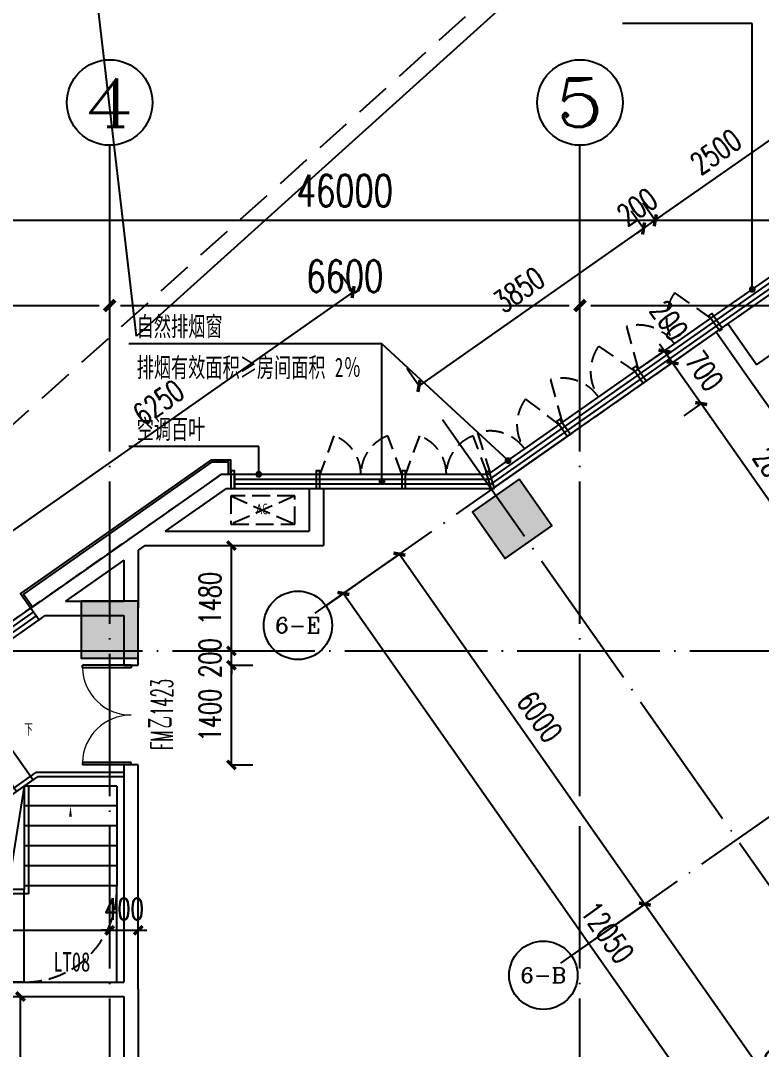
# Model space of a CAD drawing. Header units: millimetres. Extents: x 12325263 to 13848842, y -1463133 to 573208.
# Drawn here: x 12493891 to 12504288, y -633202 to -618758 of the extents above; entities that cross this region are included whole.
import ezdxf
from ezdxf.enums import TextEntityAlignment as Align
from ezdxf.xclip import XClip

# ---------------------------------------------------------------- set-up
doc = ezdxf.new("R2010")
doc.units = ezdxf.units.MM
doc.header["$LTSCALE"] = 1000
doc.header["$XCLIPFRAME"] = 0
for name, pattern in [('101010$0$__DASH', [0.35, 0.25, -0.1]), ('ACAD_ISO02W100', [15, 12, -3]), ('DASH', [0.35, 0.25, -0.1]), ('DASHED2', [0.375, 0.25, -0.125]), ('DOTE', [2.42, 2, -0.2, 0.02, -0.2])]:
    doc.linetypes.add(name, pattern=pattern)
for name, color, linetype in [('10# 1层平面图$0$外立面', 83, 'Continuous'), ('12#楼首层平面图$0$CURTWALL', 2, 'Continuous'), ('A-ANNO-DIMS', 83, 'Continuous'), ('A-ANNO-SYMB', 3, 'Continuous'), ('A-ANNO-TEXT', 7, 'Continuous'), ('A-AXIS', 16, 'DOTE'), ('A-AXIS-DIMS', 3, 'Continuous'), ('A-AXIS-TEXT', 7, 'Continuous'), ('A-COLS', 6, 'Continuous'), ('A-WALL', 5, 'Continuous'), ('A-WALL-PATT', 8, 'Continuous'), ('AXIS', 3, 'Continuous'), ('AXIS_TEXT', 7, 'Continuous'), ('DOOR_FIRE', 1, 'Continuous'), ('DOOR_FIRE_TEXT', 7, 'Continuous'), ('PUB_DIM', 83, 'Continuous'), ('PUB_HATCH', 8, 'Continuous'), ('PUB_TEXT', 7, 'Continuous'), ('STAIR', 2, 'Continuous'), ('WINDOW', 4, 'Continuous'), ('WINDOW_TEXT', 7, 'Continuous'), ('投影线', 6, 'ACAD_ISO02W100'), ('结构边线', 21, 'DASH')]:
    doc.layers.add(name, color=color, linetype=linetype)
doc.layers.add('20230727修改', color=6, linetype='Continuous', plot=False)
doc.styles.add('101010$0$YQ_DIM', font='SUPEROS.SHX', dxfattribs={"width": 0.8, "bigfont": 'HZDX.SHX'})
doc.styles.add('_TCH_AXIS', font='COMPLEX', dxfattribs={"bigfont": 'GBCBIG'})
doc.styles.add('_TCH_DIM', font='SIMPLEX.shx', dxfattribs={"width": 0.7, "bigfont": 'GBCBIG.shx'})
doc.styles.add('_TCH_DIM_T3', font='SIMPLEX.shx', dxfattribs={"width": 0.705882, "bigfont": 'GBCBIG.shx'})
doc.styles.add('_TCH_WINDOW', font='SIMPLEX', dxfattribs={"width": 0.7, "height": 3.5, "bigfont": 'GBCBIG'})
doc.styles.add('COMPLEX', font='COMPLEX')
doc.styles.add('TITXV', font='', dxfattribs={"width": 0.7})
doc.styles.add('宋体', font='', dxfattribs={"width": 0.65})
doc.styles.get('TITXV').set_extended_font_data('SimSun')
doc.styles.get('宋体').set_extended_font_data('SimSun')
doc.dimstyles.new('_TCH_ARCH&&120', dxfattribs={"dimtxt": 306, "dimasz": 120, "dimexe": 300, "dimexo": 360, "dimgap": 147, "dimtad": 1, "dimdec": 0, "dimzin": 0, "dimdsep": 46, "dimtxsty": '_TCH_DIM_T3', "dimblk": 'ARCHTICK', "dimcen": 0.09, "dimclrt": 7, "dimazin": 2, "dimtfac": 1, "dimtdec": 0, "dimtix": 1, "dimtmove": 2, "dimatfit": 3, "dimfxl": 1, "dimfxlon": 1, "dimtolj": 1, "dimtzin": 0, "dimarcsym": 0})
doc.dimstyles.new('_TCH_ARCH&&150', dxfattribs={"dimtxt": 446.25, "dimasz": 150, "dimexe": 375, "dimexo": 450, "dimgap": 189.375, "dimtad": 1, "dimdec": 0, "dimzin": 0, "dimdsep": 46, "dimtxsty": '_TCH_DIM_T3', "dimblk": 'asdggshdfhsg_ArchTick', "dimcen": 0.09, "dimclrt": 7, "dimazin": 2, "dimtfac": 1, "dimtdec": 0, "dimtix": 1, "dimtmove": 2, "dimatfit": 3, "dimfxl": 1, "dimtolj": 1, "dimtzin": 0, "dimarcsym": 0})

# ---------------------------------------------------------------- blocks, each defined once
blk = doc.blocks.new('_FZH')
blk.add_lwpolyline([(-0.5, -0.5), (0.5, -0.5), (0.5, 0.5), (-0.5, 0.5)], close=True)
at = {"layer": 'PUB_HATCH'}
blk.add_solid([(-0.5, -0.5), (0.5, -0.5), (-0.5, 0.5), (0.5, 0.5)], dxfattribs=at)
blk = doc.blocks.new('asfasfsdgdsfhsghh')
at = {"layer": 'A-COLS'}
for p, xscale, yscale, zscale, rotation in [((-20653, 84857), 799.9999999987996, 799.9999999987996, 799.9999999987996, 215.0413537888287), ((-26300, 83300), 800, 800, 800, 270)]:
    blk.add_blockref('_FZH', p, dxfattribs=dict(at, xscale=xscale, yscale=yscale, zscale=zscale, rotation=rotation))
blk = doc.blocks.new('_AXISO')
blk.add_circle((0, 0), 0.5)
at = {"layer": 'AXIS_TEXT', "style": 'COMPLEX', "width": 1.041667}
blk.add_attdef('A', text='', height=0.56, dxfattribs=at).set_placement((-0.25, -0.28), (0.25, -0.28), align=Align.FIT)
blk = doc.blocks.new('_ArchTick')
at = {"color": 0, "linetype": 'ByBlock', "const_width": 0.4}
blk.add_lwpolyline([(-0.5, -0.5), (0.5, 0.5)], dxfattribs=at)
blk = doc.blocks.new('*D5290')
at = {"layer": 'A-AXIS-DIMS', "color": 0, "lineweight": -2, "transparency": 16777216}
for p, q in [((-6479, 4816), (-6726, 4643)), ((-6480, 4815), (438, -5050)), ((439, -5050), (193, -5223))]:
    blk.add_line(p, q, dxfattribs=at)
at = {"layer": 'Defpoints', "color": 0, "transparency": 16777216}
for p in [(-4400, 6274), (2519, -3592), (438, -5050)]:
    blk.add_point(p, dxfattribs=at)
at = {"layer": 'A-AXIS-DIMS', "color": 0, "lineweight": -2, "transparency": 16777216, "xscale": 120, "yscale": 120, "zscale": 120}
for p, rotation in [((-6480, 4815), 125.0412482430256), ((438, -5050), 305.0412482430256)]:
    blk.add_blockref('_ArchTick', p, dxfattribs=dict(at, rotation=rotation))
at = {"layer": 'A-AXIS-DIMS', "color": 7, "transparency": 16777216, "insert": (-2775, 55), "char_height": 306, "attachment_point": 5, "rotation": 305.0412, "style": '_TCH_DIM_T3'}
blk.add_mtext('\\A1;12050', dxfattribs=at)
blk = doc.blocks.new('*D5291')
at = {"layer": 'A-AXIS-DIMS', "color": 0, "lineweight": -2, "transparency": 16777216}
for p, q in [((-2249, 455), (-2495, 282)), ((-2249, 454), (1224, -4499)), ((1225, -4499), (979, -4672))]:
    blk.add_line(p, q, dxfattribs=at)
at = {"layer": 'Defpoints', "color": 0, "transparency": 16777216}
for p in [(-955, 1362), (2519, -3592), (1224, -4499)]:
    blk.add_point(p, dxfattribs=at)
at = {"layer": 'A-AXIS-DIMS', "color": 0, "lineweight": -2, "transparency": 16777216, "xscale": 120, "yscale": 120, "zscale": 120}
for p, rotation in [((-2249, 454), 125.0412482430296), ((1224, -4499), 305.0412482430296)]:
    blk.add_blockref('_ArchTick', p, dxfattribs=dict(at, rotation=rotation))
at = {"layer": 'A-AXIS-DIMS', "color": 7, "transparency": 16777216, "insert": (-267, -1850), "char_height": 306, "attachment_point": 5, "rotation": 305.0412, "style": '_TCH_DIM_T3'}
blk.add_mtext('\\A1;6050', dxfattribs=at)
blk = doc.blocks.new('*D5292')
at = {"layer": 'A-AXIS-DIMS', "color": 0, "lineweight": -2, "transparency": 16777216}
for p, q in [((-5694, 5367), (-5940, 5194)), ((-5694, 5367), (-2249, 454)), ((-2249, 455), (-2495, 282))]:
    blk.add_line(p, q, dxfattribs=at)
at = {"layer": 'Defpoints', "color": 0, "transparency": 16777216}
for p in [(-4400, 6274), (-955, 1362), (-2249, 454)]:
    blk.add_point(p, dxfattribs=at)
at = {"layer": 'A-AXIS-DIMS', "color": 0, "lineweight": -2, "transparency": 16777216, "xscale": 120, "yscale": 120, "zscale": 120}
for p, rotation in [((-5694, 5367), 125.0412482430296), ((-2249, 454), 305.0412482430296)]:
    blk.add_blockref('_ArchTick', p, dxfattribs=dict(at, rotation=rotation))
at = {"layer": 'A-AXIS-DIMS', "color": 7, "transparency": 16777216, "insert": (-3726, 3083), "char_height": 306, "attachment_point": 5, "rotation": 305.0412, "style": '_TCH_DIM_T3'}
blk.add_mtext('\\A1;6000', dxfattribs=at)
blk = doc.blocks.new('asdggshdfhsg_ArchTick')
at = {"color": 0, "linetype": 'ByBlock', "const_width": 0.4}
blk.add_lwpolyline([(-0.5, -0.5), (0.5, 0.5)], dxfattribs=at)
blk = doc.blocks.new('*D5248')
at = {"layer": 'AXIS', "color": 0, "lineweight": -2, "transparency": 16777216}
for p, q in [((12424867, 1082540), (12424867, 1085415)), ((12470867, 1082540), (12470867, 1085415)), ((12425017, 1085040), (12470717, 1085040))]:
    blk.add_line(p, q, dxfattribs=at)
at = {"layer": 'Defpoints', "color": 0, "transparency": 16777216}
for p in [(12470867, 1085040), (12424867, 1082090), (12470867, 1082090)]:
    blk.add_point(p, dxfattribs=at)
at = {"layer": 'AXIS', "color": 0, "lineweight": -2, "transparency": 16777216, "xscale": 150, "yscale": 150, "zscale": 150, "rotation": 180}
blk.add_blockref('asdggshdfhsg_ArchTick', (12424867, 1085040), dxfattribs=at)
at = {"layer": 'AXIS', "color": 0, "lineweight": -2, "transparency": 16777216, "xscale": 150, "yscale": 150, "zscale": 150}
blk.add_blockref('asdggshdfhsg_ArchTick', (12470867, 1085040), dxfattribs=at)
at = {"layer": 'AXIS', "color": 7, "transparency": 16777216, "insert": (12447867, 1085452), "char_height": 446.2, "attachment_point": 5, "style": '_TCH_DIM_T3'}
blk.add_mtext('\\A1;46000', dxfattribs=at)
blk = doc.blocks.new('*D5252')
at = {"layer": 'AXIS', "color": 0, "lineweight": -2, "transparency": 16777216}
for p, q in [((12437967, 1082540), (12437967, 1084215)), ((12444567, 1082540), (12444567, 1084215)), ((12438117, 1083840), (12444417, 1083840))]:
    blk.add_line(p, q, dxfattribs=at)
at = {"layer": 'Defpoints', "color": 0, "transparency": 16777216}
for p in [(12444567, 1083840), (12437967, 1082090), (12444567, 1082090)]:
    blk.add_point(p, dxfattribs=at)
at = {"layer": 'AXIS', "color": 0, "lineweight": -2, "transparency": 16777216, "xscale": 150, "yscale": 150, "zscale": 150, "rotation": 180}
blk.add_blockref('asdggshdfhsg_ArchTick', (12437967, 1083840), dxfattribs=at)
at = {"layer": 'AXIS', "color": 0, "lineweight": -2, "transparency": 16777216, "xscale": 150, "yscale": 150, "zscale": 150}
blk.add_blockref('asdggshdfhsg_ArchTick', (12444567, 1083840), dxfattribs=at)
at = {"layer": 'AXIS', "color": 7, "transparency": 16777216, "insert": (12441267, 1084252), "char_height": 446.2, "attachment_point": 5, "style": '_TCH_DIM_T3'}
blk.add_mtext('\\A1;6600', dxfattribs=at)
blk = doc.blocks.new('*D5253')
at = {"layer": 'AXIS', "color": 0, "lineweight": -2, "transparency": 16777216}
for p, q in [((12444567, 1082540), (12444567, 1084215)), ((12451167, 1082540), (12451167, 1084215)), ((12444717, 1083840), (12451017, 1083840))]:
    blk.add_line(p, q, dxfattribs=at)
at = {"layer": 'Defpoints', "color": 0, "transparency": 16777216}
for p in [(12451167, 1083840), (12444567, 1082090), (12451167, 1082090)]:
    blk.add_point(p, dxfattribs=at)
at = {"layer": 'AXIS', "color": 0, "lineweight": -2, "transparency": 16777216, "xscale": 150, "yscale": 150, "zscale": 150, "rotation": 180}
blk.add_blockref('asdggshdfhsg_ArchTick', (12444567, 1083840), dxfattribs=at)
at = {"layer": 'AXIS', "color": 0, "lineweight": -2, "transparency": 16777216, "xscale": 150, "yscale": 150, "zscale": 150}
blk.add_blockref('asdggshdfhsg_ArchTick', (12451167, 1083840), dxfattribs=at)
at = {"layer": 'AXIS', "color": 7, "transparency": 16777216, "insert": (12447867, 1084252), "char_height": 446.2, "attachment_point": 5, "style": '_TCH_DIM_T3'}
blk.add_mtext('\\A1;6600', dxfattribs=at)
blk = doc.blocks.new('*D5254')
at = {"layer": 'AXIS', "color": 0, "lineweight": -2, "transparency": 16777216}
for p, q in [((12451167, 1082540), (12451167, 1084215)), ((12457767, 1082540), (12457767, 1084215)), ((12451317, 1083840), (12457617, 1083840))]:
    blk.add_line(p, q, dxfattribs=at)
at = {"layer": 'Defpoints', "color": 0, "transparency": 16777216}
for p in [(12457767, 1083840), (12451167, 1082090), (12457767, 1082090)]:
    blk.add_point(p, dxfattribs=at)
at = {"layer": 'AXIS', "color": 0, "lineweight": -2, "transparency": 16777216, "xscale": 150, "yscale": 150, "zscale": 150, "rotation": 180}
blk.add_blockref('asdggshdfhsg_ArchTick', (12451167, 1083840), dxfattribs=at)
at = {"layer": 'AXIS', "color": 0, "lineweight": -2, "transparency": 16777216, "xscale": 150, "yscale": 150, "zscale": 150}
blk.add_blockref('asdggshdfhsg_ArchTick', (12457767, 1083840), dxfattribs=at)
at = {"layer": 'AXIS', "color": 7, "transparency": 16777216, "insert": (12454467, 1084252), "char_height": 446.2, "attachment_point": 5, "style": '_TCH_DIM_T3'}
blk.add_mtext('\\A1;6600', dxfattribs=at)
blk = doc.blocks.new('A$C29774D54')
at = {"layer": 'A-ANNO-SYMB'}
blk.add_lwpolyline([(3609, 3519, 0, 0, 0), (1040, 1717, 0, 0, 0), (1040, 650, 0, 0, 0), (4300, 650, 0, 0, 0), (4300, 2474, 0, 40, 0), (4300, 2324, 0, 0, 0)], format="xyseb", dxfattribs=at)
at = {"layer": 'STAIR'}
for p, q in [((964, 2458), (3027, 3905)), ((3027, 3905), (3774, 2841)), ((2798, 3744), (3544, 2680)), ((2569, 3584), (3315, 2519)), ((2339, 3423), (3086, 2358)), ((2110, 3262), (2857, 2198)), ((1881, 3101), (2627, 2037)), ((1652, 2940), (2398, 1876)), ((1422, 2780), (2169, 1715)), ((1630, 1411), (3539, 2749)), ((1710, 1394), (3774, 2841)), ((3650, 2754), (3650, 1354)), ((4950, 2754), (3650, 2754)), ((3710, 2754), (3710, 1240)), ((4950, 2754), (4950, 1354)), ((1193, 2619), (1940, 1555)), ((964, 2458), (1710, 1394)), ((4950, 2474), (3650, 2474)), ((4950, 2194), (3650, 2194)), ((4950, 1914), (3650, 1914)), ((4950, 1634), (3650, 1634)), ((1630, 1240), (1630, 1411)), ((3650, 1300), (1690, 1300)), ((1690, 0), (1690, 1300)), ((1970, 0), (1970, 1300)), ((2250, 0), (2250, 1300)), ((2530, 0), (2530, 1300)), ((2810, 0), (2810, 1300)), ((3090, 0), (3090, 1300)), ((3370, 0), (3370, 1300)), ((4950, 1354), (3650, 1354)), ((3650, 1354), (3650, 1333)), ((3650, 1333), (3650, 1300)), ((3650, 0), (3650, 1300)), ((4950, 1333), (4950, 1354)), ((4950, 0), (4950, 1333)), ((3710, 1240), (1630, 1240)), ((3650, 0), (1690, 0)), ((3650, 0), (4950, 0))]:
    blk.add_line(p, q, dxfattribs=at)
for points in [[(2794, 4342), (3076, 3940), (0, 1782)], [(2745, 4307), (2993, 3954), (0, 1855)], [(3650, 2754), (3650, 1300), (1690, 1300), (1690, 1379), (3844, 2890), (5050, 2890)], [(3459, 2693), (3825, 2950), (5050, 2950)], [(3650, 2754), (3455, 1517), (1690, 1300)]]:
    blk.add_lwpolyline(points, dxfattribs=at)
at = {"layer": 'STAIR', "linetype": 'DASH'}
for centre, start, end in [((1690, 1300), 123.036, 270), ((3650, 1300), 270, 0)]:
    blk.add_arc(centre, 1300, start, end, dxfattribs=at)
at = {"layer": 'A-ANNO-TEXT', "style": '_TCH_DIM', "width": 0.7}
blk.add_text('下', height=169, dxfattribs=at).set_placement((3652, 3462))
blk = doc.blocks.new('101010$0$BJDSIOF')
at = {"color": 253, "linetype": '101010$0$__DASH'}
for points in [[(-19037472343.089439, -6398980071.65783), (-19037471456.401058, -6398979917.438105), (-19037471525.608231, -6398979523.470634), (-19037472412.033779, -6398979679.186561), (-19037472343.089439, -6398980071.65783)], [(-19037471525.608231, -6398979523.470634), (-19037472343.089371, -6398980071.657819)], [(-19037472412.03371, -6398979679.186548), (-19037471456.401058, -6398979917.438104)]]:
    blk.add_lwpolyline(points, dxfattribs=at)
at = {"color": 253, "linetype": 'ByBlock', "insert": (-19037472046.403851, -6398979723.674379), "char_height": 150, "width": 435.79406357, "attachment_point": 1, "rotation": 9.4090967282, "style": '101010$0$YQ_DIM'}
blk.add_mtext('AC', dxfattribs=at)
blk = doc.blocks.new('adgsfh')
at = {"color": 253, "linetype": 'ByBlock'}
for p, rotation in [((14507229106.85335, 13889311707.18697), 25.17462265206664), ((19852395031.8689, 3042165206.643733), 350.1333745222996)]:
    blk.add_blockref('101010$0$BJDSIOF', p, dxfattribs=dict(at, rotation=rotation))
blk = doc.blocks.new('A$C05F8633F')
at = {"layer": '投影线', "color": 252, "linetype": 'DASHED2'}
for points in [[(6177, 1831, -0.315177), (6176, 2547), (6688, 2190)], [(6177, 1831, 0.315177), (5503, 2075), (5665, 1472)], [(5112, 1084, -0.315177), (5112, 1801), (5623, 1443)], [(5112, 1084, 0.315177), (4438, 1329), (4600, 726)], [(4073, 356, -0.3249), (4085, 1054), (4560, 695)], [(4073, 356, 0.3249), (3414, 583), (3588, 14)], [(1775, 0, 0.315299), (1397, 540), (1200, 0)], [(2350, 0), (2153, 540, 0.315299), (1775, 0)], [(2975, 0, 0.315299), (2597, 540), (2400, 0)], [(3550, 0), (3353, 540, 0.315299), (2975, 0)]]:
    blk.add_lwpolyline(points, format="xyb", dxfattribs=at)
blk = doc.blocks.new('adgfasfg')
at = {"layer": '10# 1层平面图$0$外立面', "elevation": 0}
for points in [[(16214, 8297), (16063, 8512), (16022, 8483), (16173, 8268)], [(15142, 7561), (14994, 7773), (14953, 7744), (15101, 7532)], [(14078, 6814), (13927, 7029), (13887, 7000), (14037, 6786)], [(9362, 6053), (9362, 6303), (9312, 6303), (9312, 6053)], [(10562, 6053), (10562, 6303), (10512, 6303), (10512, 6053)], [(11762, 6053), (11762, 6303), (11712, 6303), (11712, 6053)], [(13015, 6061), (12940, 6299), (12892, 6284), (12968, 6046)]]:
    blk.add_lwpolyline(points, close=True, dxfattribs=at)
for points in [[(9312, 6253), (9312, 6453), (9034, 6453), (6362, 4580), (6506, 4375)], [(9282, 6253), (9282, 6423), (9043, 6423), (6404, 4573), (6531, 4393)]]:
    blk.add_lwpolyline(points, dxfattribs=at)
blk = doc.blocks.new('*D4954')
at = {"layer": 'A-ANNO-DIMS', "color": 0, "lineweight": -2, "transparency": 16777216}
for p, q in [((12498558, -622570), (12498385, -622323)), ((12493440, -626158), (12498557, -622569)), ((12493441, -626159), (12493268, -625912))]:
    blk.add_line(p, q, dxfattribs=at)
at = {"layer": 'Defpoints', "color": 0, "transparency": 16777216}
for p in [(12498557, -622569), (12499008, -623211), (12493891, -626800)]:
    blk.add_point(p, dxfattribs=at)
at = {"layer": 'A-ANNO-DIMS', "color": 0, "lineweight": -2, "transparency": 16777216, "xscale": 120, "yscale": 120, "zscale": 120}
for p, rotation in [((12498557, -622569), 35.04566740998505), ((12493440, -626158), 215.0456674099851)]:
    blk.add_blockref('_ArchTick', p, dxfattribs=dict(at, rotation=rotation))
at = {"layer": 'A-ANNO-DIMS', "color": 7, "transparency": 16777216, "insert": (12495827, -624118), "char_height": 306, "attachment_point": 5, "rotation": 35.0457, "style": '_TCH_DIM_T3'}
blk.add_mtext('\\A1;6250', dxfattribs=at)
blk = doc.blocks.new('*D4971')
at = {"layer": 'Defpoints', "color": 0, "transparency": 16777216}
for p in [(12495542, -627808), (12496850, -627808), (12495542, -629208)]:
    blk.add_point(p, dxfattribs=at)
at = {"layer": 'PUB_DIM', "color": 0, "lineweight": -2, "transparency": 16777216}
for p, q in [((12496849, -627808), (12497150, -627808)), ((12496850, -629208), (12496850, -627808)), ((12496849, -629208), (12497150, -629208))]:
    blk.add_line(p, q, dxfattribs=at)
at = {"layer": 'PUB_DIM', "color": 0, "lineweight": -2, "transparency": 16777216, "xscale": 120, "yscale": 120, "zscale": 120}
for p, rotation in [((12496850, -627808), 90), ((12496850, -629208), 270)]:
    blk.add_blockref('_ArchTick', p, dxfattribs=dict(at, rotation=rotation))
at = {"layer": 'PUB_DIM', "color": 7, "transparency": 16777216, "insert": (12496550, -628508), "char_height": 306, "attachment_point": 5, "rotation": 90, "style": '_TCH_DIM_T3'}
blk.add_mtext('\\A1;1400', dxfattribs=at)
blk = doc.blocks.new('*D4972')
at = {"layer": 'Defpoints', "color": 0, "transparency": 16777216}
for p in [(12495542, -627608), (12496850, -627608), (12495542, -627808)]:
    blk.add_point(p, dxfattribs=at)
at = {"layer": 'PUB_DIM', "color": 0, "lineweight": -2, "transparency": 16777216}
for p, q in [((12496850, -627608), (12496850, -627488)), ((12496849, -627608), (12497150, -627608)), ((12496850, -627808), (12496850, -627608)), ((12496849, -627808), (12497150, -627808)), ((12496850, -627808), (12496850, -627928))]:
    blk.add_line(p, q, dxfattribs=at)
at = {"layer": 'PUB_DIM', "color": 0, "lineweight": -2, "transparency": 16777216, "xscale": 120, "yscale": 120, "zscale": 120}
for p, rotation in [((12496850, -627608), 270), ((12496850, -627808), 90)]:
    blk.add_blockref('_ArchTick', p, dxfattribs=dict(at, rotation=rotation))
at = {"layer": 'PUB_DIM', "color": 7, "transparency": 16777216, "insert": (12496550, -627708), "char_height": 306, "attachment_point": 5, "rotation": 90, "style": '_TCH_DIM_T3'}
blk.add_mtext('\\A1;200', dxfattribs=at)
blk = doc.blocks.new('*D4973')
at = {"layer": 'Defpoints', "color": 0, "transparency": 16777216}
for p in [(12495542, -626128), (12496850, -626128), (12495542, -627608)]:
    blk.add_point(p, dxfattribs=at)
at = {"layer": 'PUB_DIM', "color": 0, "lineweight": -2, "transparency": 16777216}
for p, q in [((12496849, -626128), (12497150, -626128)), ((12496850, -627608), (12496850, -626128)), ((12496849, -627608), (12497150, -627608))]:
    blk.add_line(p, q, dxfattribs=at)
at = {"layer": 'PUB_DIM', "color": 0, "lineweight": -2, "transparency": 16777216, "xscale": 120, "yscale": 120, "zscale": 120}
for p, rotation in [((12496850, -626128), 90), ((12496850, -627608), 270)]:
    blk.add_blockref('_ArchTick', p, dxfattribs=dict(at, rotation=rotation))
at = {"layer": 'PUB_DIM', "color": 7, "transparency": 16777216, "insert": (12496550, -626868), "char_height": 306, "attachment_point": 5, "rotation": 90, "style": '_TCH_DIM_T3'}
blk.add_mtext('\\A1;1480', dxfattribs=at)
blk = doc.blocks.new('*D4974')
at = {"layer": 'Defpoints', "color": 0, "transparency": 16777216}
for p in [(12495142, -631530), (12490292, -632258), (12495142, -632258)]:
    blk.add_point(p, dxfattribs=at)
at = {"layer": 'PUB_DIM', "color": 0, "lineweight": -2, "transparency": 16777216}
for p, q in [((12490292, -631531), (12490292, -631230)), ((12495142, -631531), (12495142, -631230)), ((12490292, -631530), (12495142, -631530))]:
    blk.add_line(p, q, dxfattribs=at)
at = {"layer": 'PUB_DIM', "color": 0, "lineweight": -2, "transparency": 16777216, "xscale": 120, "yscale": 120, "zscale": 120, "rotation": 180}
blk.add_blockref('_ArchTick', (12490292, -631530), dxfattribs=at)
at = {"layer": 'PUB_DIM', "color": 0, "lineweight": -2, "transparency": 16777216, "xscale": 120, "yscale": 120, "zscale": 120}
blk.add_blockref('_ArchTick', (12495142, -631530), dxfattribs=at)
at = {"layer": 'PUB_DIM', "color": 7, "transparency": 16777216, "insert": (12492717, -631230), "char_height": 306, "attachment_point": 5, "style": '_TCH_DIM_T3'}
blk.add_mtext('\\A1;4850', dxfattribs=at)
blk = doc.blocks.new('*D4975')
at = {"layer": 'Defpoints', "color": 0, "transparency": 16777216}
for p in [(12495542, -631530), (12495142, -632258), (12495542, -632258)]:
    blk.add_point(p, dxfattribs=at)
at = {"layer": 'PUB_DIM', "color": 0, "lineweight": -2, "transparency": 16777216}
for p, q in [((12495142, -631531), (12495142, -631230)), ((12495542, -631531), (12495542, -631230)), ((12495142, -631530), (12495022, -631530)), ((12495142, -631530), (12495542, -631530)), ((12495542, -631530), (12495662, -631530))]:
    blk.add_line(p, q, dxfattribs=at)
at = {"layer": 'PUB_DIM', "color": 0, "lineweight": -2, "transparency": 16777216, "xscale": 120, "yscale": 120, "zscale": 120}
blk.add_blockref('_ArchTick', (12495142, -631530), dxfattribs=at)
at = {"layer": 'PUB_DIM', "color": 0, "lineweight": -2, "transparency": 16777216, "xscale": 120, "yscale": 120, "zscale": 120, "rotation": 180}
blk.add_blockref('_ArchTick', (12495542, -631530), dxfattribs=at)
at = {"layer": 'PUB_DIM', "color": 7, "transparency": 16777216, "insert": (12495342, -631230), "char_height": 306, "attachment_point": 5, "style": '_TCH_DIM_T3'}
blk.add_mtext('\\A1;400', dxfattribs=at)
blk = doc.blocks.new('*D5008')
at = {"layer": 'Defpoints', "color": 0, "transparency": 16777216}
for p in [(12492842, -632458), (12493890, -632458), (12492842, -635108)]:
    blk.add_point(p, dxfattribs=at)
at = {"layer": 'PUB_DIM', "color": 0, "lineweight": -2, "transparency": 16777216}
for p, q in [((12493889, -632458), (12494190, -632458)), ((12493890, -635108), (12493890, -632458)), ((12493889, -635108), (12494190, -635108))]:
    blk.add_line(p, q, dxfattribs=at)
at = {"layer": 'PUB_DIM', "color": 0, "lineweight": -2, "transparency": 16777216, "xscale": 120, "yscale": 120, "zscale": 120}
for p, rotation in [((12493890, -632458), 90), ((12493890, -635108), 270)]:
    blk.add_blockref('_ArchTick', p, dxfattribs=dict(at, rotation=rotation))
at = {"layer": 'PUB_DIM', "color": 7, "transparency": 16777216, "insert": (12493590, -633783), "char_height": 306, "attachment_point": 5, "rotation": 90, "style": '_TCH_DIM_T3'}
blk.add_mtext('\\A1;2650', dxfattribs=at)
blk = doc.blocks.new('*D5010')
at = {"layer": 'Defpoints', "color": 0, "transparency": 16777216}
for p in [(12504845, -620127), (12505749, -621417), (12503703, -622852)]:
    blk.add_point(p, dxfattribs=at)
at = {"layer": 'PUB_DIM', "color": 0, "lineweight": -2, "transparency": 16777216}
for p, q in [((12504845, -620128), (12504673, -619881)), ((12502798, -621562), (12504845, -620127)), ((12502799, -621563), (12502626, -621317))]:
    blk.add_line(p, q, dxfattribs=at)
at = {"layer": 'PUB_DIM', "color": 0, "lineweight": -2, "transparency": 16777216, "xscale": 120, "yscale": 120, "zscale": 120}
for p, rotation in [((12504845, -620127), 35.04124824478921), ((12502798, -621562), 215.0412482447892)]:
    blk.add_blockref('_ArchTick', p, dxfattribs=dict(at, rotation=rotation))
at = {"layer": 'PUB_DIM', "color": 7, "transparency": 16777216, "insert": (12503649, -620599), "char_height": 306, "attachment_point": 5, "rotation": 35.0412, "style": '_TCH_DIM_T3'}
blk.add_mtext('\\A1;2500', dxfattribs=at)
blk = doc.blocks.new('*D5011')
at = {"layer": 'Defpoints', "color": 0, "transparency": 16777216}
for p in [(12502798, -621562), (12503539, -622967), (12503703, -622852)]:
    blk.add_point(p, dxfattribs=at)
at = {"layer": 'PUB_DIM', "color": 0, "lineweight": -2, "transparency": 16777216}
for p, q in [((12502799, -621563), (12502626, -621317)), ((12502635, -621678), (12502462, -621432)), ((12502798, -621562), (12502896, -621493)), ((12502634, -621677), (12502536, -621746)), ((12502634, -621677), (12502798, -621562))]:
    blk.add_line(p, q, dxfattribs=at)
at = {"layer": 'PUB_DIM', "color": 0, "lineweight": -2, "transparency": 16777216, "xscale": 120, "yscale": 120, "zscale": 120}
for p, rotation in [((12502798, -621562), 215.0412482447574), ((12502634, -621677), 35.04124824475745)]:
    blk.add_blockref('_ArchTick', p, dxfattribs=dict(at, rotation=rotation))
at = {"layer": 'PUB_DIM', "color": 7, "transparency": 16777216, "insert": (12502544, -621374), "char_height": 306, "attachment_point": 5, "rotation": 35.0412, "style": '_TCH_DIM_T3'}
blk.add_mtext('\\A1;200', dxfattribs=at)
blk = doc.blocks.new('*D5012')
at = {"layer": 'Defpoints', "color": 0, "transparency": 16777216}
for p in [(12502634, -621677), (12503539, -622967), (12500387, -625178)]:
    blk.add_point(p, dxfattribs=at)
at = {"layer": 'PUB_DIM', "color": 0, "lineweight": -2, "transparency": 16777216}
for p, q in [((12502635, -621678), (12502462, -621432)), ((12499482, -623888), (12502634, -621677)), ((12499483, -623889), (12499310, -623642))]:
    blk.add_line(p, q, dxfattribs=at)
at = {"layer": 'PUB_DIM', "color": 0, "lineweight": -2, "transparency": 16777216, "xscale": 120, "yscale": 120, "zscale": 120}
for p, rotation in [((12502634, -621677), 35.04124824478426), ((12499482, -623888), 215.0412482447842)]:
    blk.add_blockref('_ArchTick', p, dxfattribs=dict(at, rotation=rotation))
at = {"layer": 'PUB_DIM', "color": 7, "transparency": 16777216, "insert": (12500886, -622537), "char_height": 306, "attachment_point": 5, "rotation": 35.0412, "style": '_TCH_DIM_T3'}
blk.add_mtext('\\A1;3850', dxfattribs=at)
blk = doc.blocks.new('*D5015')
at = {"layer": 'Defpoints', "color": 0, "transparency": 16777216}
for p in [(12504056, -623704), (12505663, -625996), (12505051, -626426)]:
    blk.add_point(p, dxfattribs=at)
at = {"layer": 'PUB_DIM', "color": 0, "lineweight": -2, "transparency": 16777216}
for p, q in [((12503444, -624133), (12503197, -624306)), ((12503443, -624134), (12505051, -626426)), ((12505051, -626426), (12504805, -626598))]:
    blk.add_line(p, q, dxfattribs=at)
at = {"layer": 'PUB_DIM', "color": 0, "lineweight": -2, "transparency": 16777216, "xscale": 120, "yscale": 120, "zscale": 120}
for p, rotation in [((12503443, -624134), 125.0412482430498), ((12505051, -626426), 305.0412482430498)]:
    blk.add_blockref('_ArchTick', p, dxfattribs=dict(at, rotation=rotation))
at = {"layer": 'PUB_DIM', "color": 7, "transparency": 16777216, "insert": (12504492, -625108), "char_height": 306, "attachment_point": 5, "rotation": 305.0412, "style": '_TCH_DIM_T3'}
blk.add_mtext('\\A1;2800', dxfattribs=at)
blk = doc.blocks.new('*D5016')
at = {"layer": 'Defpoints', "color": 0, "transparency": 16777216}
for p in [(12503654, -623131), (12504056, -623704), (12503443, -624134)]:
    blk.add_point(p, dxfattribs=at)
at = {"layer": 'PUB_DIM', "color": 0, "lineweight": -2, "transparency": 16777216}
for p, q in [((12503042, -623560), (12502795, -623733)), ((12503041, -623561), (12502972, -623462)), ((12503041, -623561), (12503443, -624134)), ((12503444, -624133), (12503197, -624306)), ((12503443, -624134), (12503512, -624232))]:
    blk.add_line(p, q, dxfattribs=at)
at = {"layer": 'PUB_DIM', "color": 0, "lineweight": -2, "transparency": 16777216, "xscale": 120, "yscale": 120, "zscale": 120}
for p, rotation in [((12503041, -623561), 305.0412482430328), ((12503443, -624134), 125.0412482430328)]:
    blk.add_blockref('_ArchTick', p, dxfattribs=dict(at, rotation=rotation))
at = {"layer": 'PUB_DIM', "color": 7, "transparency": 16777216, "insert": (12503488, -623675), "char_height": 306, "attachment_point": 5, "rotation": 305.0412, "style": '_TCH_DIM_T3'}
blk.add_mtext('\\A1;700', dxfattribs=at)
blk = doc.blocks.new('*D5017')
at = {"layer": 'Defpoints', "color": 0, "transparency": 16777216}
for p in [(12503539, -622967), (12503654, -623131), (12503041, -623561)]:
    blk.add_point(p, dxfattribs=at)
at = {"layer": 'PUB_DIM', "color": 0, "lineweight": -2, "transparency": 16777216}
for p, q in [((12502927, -623396), (12502681, -623569)), ((12502926, -623397), (12502857, -623299)), ((12502926, -623397), (12503041, -623561)), ((12503042, -623560), (12502795, -623733)), ((12503041, -623561), (12503110, -623659))]:
    blk.add_line(p, q, dxfattribs=at)
at = {"layer": 'PUB_DIM', "color": 0, "lineweight": -2, "transparency": 16777216, "xscale": 120, "yscale": 120, "zscale": 120}
for p, rotation in [((12502926, -623397), 305.0412482431363), ((12503041, -623561), 125.0412482431363)]:
    blk.add_blockref('_ArchTick', p, dxfattribs=dict(at, rotation=rotation))
at = {"layer": 'PUB_DIM', "color": 7, "transparency": 16777216, "insert": (12502991, -622967), "char_height": 306, "attachment_point": 5, "rotation": 305.0412, "style": '_TCH_DIM_T3'}
blk.add_mtext('\\A1;200', dxfattribs=at)
blk = doc.blocks.new('$DorLib2D$00000002')
for p, q in [((-0.5, 0), (-0.5, 0.4875)), ((-0.475, 0.4875), (-0.5, 0.4875)), ((-0.475, 0), (-0.475, 0.4875)), ((0.475, 0), (0.475, 0.4875)), ((0.475, 0.4875), (0.5, 0.4875)), ((0.5, 0), (0.5, 0.4875)), ((-0.5, 0), (-0.475, 0)), ((0.5, 0), (0.475, 0))]:
    blk.add_line(p, q)
at = {"lineweight": 13}
for centre, start, end in [((-0.4875, 0), 0, 88.53072), ((0.4875, 0), 91.46928, 180)]:
    blk.add_arc(centre, 0.4875, start, end, dxfattribs=at)
blk = doc.blocks.new('$WINLIB2D$00000001')
at = {"color": 0}
for points in [[(-0.5, 0.5), (-0.5, -0.5)], [(-0.5, 0.5), (0.5, 0.5)], [(0.5, -0.5), (0.5, 0.5)], [(0.5, 0.167), (-0.5, 0.167)], [(0.5, -0.167), (-0.5, -0.167)], [(-0.5, -0.5), (0.5, -0.5)]]:
    blk.add_lwpolyline(points, dxfattribs=at)
blk = doc.blocks.new('ASDFASDFASFSDF')
at = {"layer": 'A-AXIS'}
for p, q in [((-6875, 4538.5), (2272.7, 10953.7)), ((-5089, 7256.7), (5963.7, -8504)), ((-3430.2, -374.1), (5717.7, 6041.2))]:
    blk.add_line(p, q, dxfattribs=at)
at = {"layer": 'A-AXIS-DIMS'}
for p, q in [((-5822.1, 5276.9), (-6725.9, 4643.1)), ((-2377.1, 364.5), (-3280.9, -269.4))]:
    blk.add_line(p, q, dxfattribs=at)
ref = blk.add_blockref('_AXISO', (-7118.9, 4367.5), dxfattribs=dict(at, xscale=960, yscale=960, zscale=960))
ref.add_attrib('A', '6-E', dxfattribs={"layer": 'A-AXIS-TEXT', "height": 215.58, "style": '_TCH_AXIS'}).set_placement((-7437.2, 4259.7), (-6800.7, 4259.7), align=Align.FIT)
ref = blk.add_blockref('_AXISO', (-3673.9, -545), dxfattribs=dict(at, xscale=960, yscale=960, zscale=960))
ref.add_attrib('A', '6-B', dxfattribs={"layer": 'A-AXIS-TEXT', "height": 212.51, "style": '_TCH_AXIS'}).set_placement((-3992.7, -651.2), (-3355.2, -651.2), align=Align.FIT)
for p1, p2, distance, picture, middle in [((-4400, 6274.2), (2518.7, -3591.6), -2540.9, '*D5290', (-2775.3, 54.7)), ((-4400, 6274.2), (-955, 1361.8), -1580.9, '*D5292', (-3726.2, 3082.5)), ((-955, 1361.8), (2518.7, -3591.6), -1580.9, '*D5291', (-266.9, -1850.4))]:
    dim = blk.add_aligned_dim(p1=p1, p2=p2, distance=distance, dimstyle='_TCH_ARCH&&120', dxfattribs=at)
    dim.commit()
    dim.dimension.update_dxf_attribs({"geometry": picture, "text_midpoint": middle})
blk = doc.blocks.new('qlzw')
at = {"layer": 'A-AXIS'}
for p, q in [((12444566.8, 979489.8), (12444566.8, 1082089.8)), ((12451166.8, 979489.8), (12451166.8, 1082089.8)), ((12411416.8, 1078989.8), (12486866.8, 1078989.8))]:
    blk.add_line(p, q, dxfattribs=at)
at = {"layer": 'AXIS'}
for p, q in [((12444566.8, 1082089.8), (12444566.8, 1086089.8)), ((12451166.8, 1082089.8), (12451166.8, 1086089.8))]:
    blk.add_line(p, q, dxfattribs=at)
blk.add_blockref('ASDFASDFASFSDF', (12454326.8, 1074982.1))
ref = blk.add_blockref('_AXISO', (12444566.8, 1086689.8), dxfattribs=dict(at, xscale=1200, yscale=1200, zscale=1200))
ref.add_attrib('A', '4', dxfattribs={"layer": 'AXIS_TEXT', "height": 678.8, "style": '_TCH_AXIS', "width": 1.3125}).set_placement((12444227.4, 1086350.3), (12444906.2, 1086350.3), align=Align.FIT)
ref = blk.add_blockref('_AXISO', (12451166.8, 1086689.8), dxfattribs=dict(at, xscale=1200, yscale=1200, zscale=1200))
ref.add_attrib('A', '5', dxfattribs={"layer": 'AXIS_TEXT', "height": 678.8, "style": '_TCH_AXIS', "width": 1.5}).set_placement((12450827.4, 1086350.3), (12451506.2, 1086350.3), align=Align.FIT)
for p1, p2, distance, picture, middle in [((12424866.8, 1082089.8), (12470866.8, 1082089.8), 2950, '*D5248', (12447866.8, 1085452.3)), ((12437966.8, 1082089.8), (12444566.8, 1082089.8), 1750, '*D5252', (12441266.8, 1084252.3)), ((12444566.8, 1082089.8), (12451166.8, 1082089.8), 1750, '*D5253', (12447866.8, 1084252.3)), ((12451166.8, 1082089.8), (12457766.8, 1082089.8), 1750, '*D5254', (12454466.8, 1084252.3))]:
    dim = blk.add_aligned_dim(p1=p1, p2=p2, distance=distance, dimstyle='_TCH_ARCH&&150', dxfattribs=at)
    dim.commit()
    dim.dimension.update_dxf_attribs({"geometry": picture, "text_midpoint": middle})

msp = doc.modelspace()

# ---------------------------------------------------------------- hatches: boundary and pattern name
at = {"layer": 'A-WALL-PATT'}
h = msp.add_hatch(dxfattribs=at)
h.set_pattern_fill('ANSI37', color=252, scale=150)
h.set_pattern_definition([(45, (-400000, 0), (-168.3798023, 168.3798023), []), (135, (-400000, 0), (-168.3798023, -168.3798023), [])])
edge = h.paths.add_edge_path()
edge.add_line((12617170, -539458), (12627664.7, -539458))
edge.add_line((12627664.7, -539458), (12617498.2, -546587.6))
edge.add_line((12617498.2, -546587.6), (12598406.6, -559976.1))
edge.add_line((12598406.6, -559976.1), (12585091.3, -540989.1))
edge.add_line((12585091.3, -540989.1), (12584144.7, -541197.3))
edge.add_line((12584144.7, -541197.3), (12583864.1, -542803.9))
edge.add_arc((12578880.4, -541928.7), 5060, 269.14738, 350.03971, ccw=False)
edge.add_arc((12578698.9, -554127.5), 7140.2, 89.14809, 125.03345)
edge.add_line((12574600, -548281), (12560037.5, -558490.6))
edge.add_line((12560037.5, -558490.6), (12559927.1, -558471.2))
edge.add_line((12559927.1, -558471.2), (12559927.1, -564050))
edge.add_line((12559927.1, -564050), (12558858.8, -564810))
edge.add_line((12558858.8, -564810), (12559927.1, -566333.2))
edge.add_line((12559927.1, -566333.2), (12559927.6, -588159))
edge.add_line((12559927.6, -588159), (12558263.3, -589586.8))
edge.add_line((12558263.3, -589586.8), (12557796.8, -589586.8))
edge.add_line((12557796.8, -589586.8), (12557796.8, -598151.2))
edge.add_line((12557796.8, -598151.2), (12560482.1, -600836.4))
edge.add_arc((12552451.5, -592361.2), 11675.6, 270.02561, 313.45682, ccw=False)
edge.add_line((12552456.7, -604036.8), (12551424.9, -604036.8))
edge.add_arc((12551424.9, -607536.8), 3500, 90, 186.80534)
edge.add_line((12547949.6, -607951.5), (12549871.4, -624055.3))
edge.add_line((12549871.4, -624055.3), (12550966.8, -633201.5))
edge.add_line((12550966.8, -633201.5), (12550966.8, -643886.8))
edge.add_line((12550966.8, -643886.8), (12550966.8, -653386.8))
edge.add_line((12550966.8, -653386.8), (12614072.2, -653386.8))
edge.add_line((12614072.2, -653386.8), (12616970.5, -653386.8))
edge.add_arc((12639113.3, -663769.1), 24455.9, 154.87893, 159.83059)
edge.add_arc((12619069.5, -656056.1), 3000, 166.12633, 249.14639)
edge.add_arc((12632240.8, -621479.9), 40000, 249.14639, 262.18067)
edge.add_line((12626798.8, -661108), (12526241.6, -661108))
edge.add_line((12526241.6, -661108), (12526241.6, -616108))
edge.add_line((12526241.6, -616108), (12504241.6, -616108))
edge.add_line((12504241.6, -616108), (12504241.6, -539458))
edge.add_line((12504241.6, -539458), (12586460, -539458))
edge.add_line((12586460, -539458), (12617170, -539458))

# ---------------------------------------------------------------- linework, layer by layer
at = {"layer": '12#楼首层平面图$0$CURTWALL'}
for p, q in [((12503620.7, -622909.7), (12505749.5, -621416.9)), ((12503659, -622964.3), (12505787.7, -621471.5)), ((12503697.3, -623018.9), (12505826, -621526.1)), ((12503735.6, -623073.5), (12505864.3, -621580.6)), ((12500457.6, -625128), (12503620.7, -622909.7)), ((12500478.7, -625194.6), (12503659, -622964.3)), ((12500499.7, -625261.3), (12503697.3, -623018.9)), ((12500520.8, -625328), (12503735.6, -623073.5)), ((12496891.6, -625128), (12498041.6, -625128)), ((12498041.6, -625128), (12500457.6, -625128)), ((12496891.6, -625194.6), (12498041.6, -625194.6)), ((12496891.6, -625261.3), (12498041.6, -625261.3)), ((12498041.6, -625194.6), (12500478.7, -625194.6)), ((12498041.6, -625261.3), (12500499.7, -625261.3)), ((12496891.6, -625328), (12498041.6, -625328)), ((12498041.6, -625328), (12500520.8, -625328))]:
    msp.add_line(p, q, dxfattribs=at)
at = {"layer": '20230727修改'}
msp.add_lwpolyline([(12578267.3, -548573.5), (12495520.1, -623186.7), (12447801, -216314.2)], dxfattribs=at)
at = {"layer": 'A-WALL'}
for p, q in [((12504219.4, -623589.2), (12506266.2, -622153.8)), ((12504219.4, -623589.2), (12503817.5, -623016.1)), ((12504113, -623785.9), (12503653.7, -623130.9)), ((12505663.3, -625996.5), (12504113, -623785.9)), ((12496712.6, -625128), (12495546.2, -625946.1)), ((12496712.6, -625128), (12496891.6, -625128)), ((12496891.6, -625128), (12496891.6, -625328)), ((12496775.8, -625328), (12495920.3, -625928)), ((12496775.8, -625328), (12496891.6, -625328)), ((12497941.6, -625328), (12497941.6, -625928)), ((12498141.6, -625328), (12498141.6, -626128)), ((12495546.2, -625946.1), (12495384.1, -626059.8)), ((12495920.3, -625928), (12497941.6, -625928)), ((12495384.1, -626059.8), (12494149, -626926.1)), ((12495635.2, -626128), (12495541.6, -626193.6)), ((12495635.2, -626128), (12498141.6, -626128)), ((12495541.6, -626193.6), (12495541.6, -627008)), ((12495341.6, -626333.9), (12494523.1, -626908)), ((12495341.6, -626333.9), (12495341.6, -626908)), ((12494149, -626926.1), (12494035.2, -627005.9)), ((12494035.2, -627005.9), (12494150, -627169.6)), ((12494523.1, -626908), (12495341.6, -626908)), ((12495541.6, -627808), (12495541.6, -627008)), ((12494150, -627169.6), (12494238, -627108)), ((12494238, -627108), (12495341.6, -627108)), ((12495341.6, -627108), (12495341.6, -627808)), ((12495341.6, -627808), (12495541.6, -627808)), ((12495541.6, -629208), (12495341.6, -629208)), ((12495341.6, -629208), (12495341.6, -632258)), ((12495541.6, -632358), (12495541.6, -629208)), ((12491741.6, -632258), (12495341.6, -632258)), ((12495541.6, -632358), (12495541.6, -640308)), ((12491841.6, -632458), (12495341.6, -632458)), ((12495341.6, -632458), (12495341.6, -640108))]:
    msp.add_line(p, q, dxfattribs=at)
at = {"layer": 'AXIS'}
for p, q in [((12504159.4, -618796.6), (12502338.3, -618796.6)), ((12504159.4, -622531.9), (12504159.4, -618796.6)), ((12498962.1, -623294.7), (12495412.1, -623294.7)), ((12498962.1, -625228), (12498962.1, -623294.7)), ((12500732.4, -624935.3), (12498962.1, -623294.7)), ((12497233.3, -624737.8), (12495412.1, -624737.8)), ((12497233.3, -625128), (12497233.3, -624737.8))]:
    msp.add_line(p, q, dxfattribs=at)
at = {"layer": 'AXIS', "const_width": 48}
for points in [[(12504159.4, -622555.9, 1), (12504159.4, -622507.9, 1)], [(12500750, -624951.6, 1), (12500714.8, -624919, 1)], [(12497233.3, -625152, 1), (12497233.3, -625104, 1)], [(12498962.1, -625252, 1), (12498962.1, -625204, 1)]]:
    msp.add_lwpolyline(points, format="xyb", close=True, dxfattribs=at)
at = {"layer": 'STAIR'}
msp.add_lwpolyline([(12493941.6, -629503.8), (12493746.6, -630741.2), (12491981.6, -630958)], dxfattribs=at)
at = {"layer": '投影线', "linetype": 'DASHED2', "ltscale": 2}
msp.add_line((12481941.6, -635108), (12564796.8, -560386.8), dxfattribs=at)
at = {"layer": '结构边线'}
msp.add_lwpolyline([(12513233.8, -631741), (12510081.7, -633951.5), (12515102.2, -641110.5, -0.1540967), (12515591.6, -642660.7), (12515591.6, -644808), (12488641.6, -644808), (12488641.6, -653408), (12479241.6, -653408), (12479241.6, -644608), (12481541.6, -644608), (12481541.6, -640908), (12482791.6, -640908), (12482791.6, -634891.2), (12496712.6, -625128), (12496841.6, -625128.2), (12496841.6, -625328), (12500520.8, -625328), (12506028, -621465.8), (12513233.8, -631741)], format="xyb", dxfattribs=at)

# ---------------------------------------------------------------- block references
for name, p in [('adgfasfg', (12487529.2, -631381.2, 0)), ('adgsfh', (12495570.3, -627140)), ('A$C05F8633F', (12496891.6, -625128)), ('A$C29774D54', (12490291.6, -632258))]:
    msp.add_blockref(name, p)
ref = msp.add_blockref('asfasfsdgdsfhsghh', (12521441.5, -710608))
XClip(ref).set_block_clipping_path([(-47199.9851443693, 49500.000000686), (4800.0194169804, 94500.000000686)])
at = {"layer": 'A-WALL'}
ref = msp.add_blockref('qlzw', (50574.7, -1706597.7), dxfattribs=at)
XClip(ref).set_block_clipping_path([(12423666.8107101675, 1045489.7590905253), (12475666.8152715173, 1090489.7590905258)])
at = {"layer": 'DOOR_FIRE', "xscale": -1400, "yscale": -1400, "zscale": 200, "rotation": 270}
msp.add_blockref('$DorLib2D$00000002', (12495441.6, -628508), dxfattribs=at)
at = {"layer": 'WINDOW'}
ref = msp.add_blockref('$WINLIB2D$00000001', (12493519.5, -627489.7), dxfattribs=dict(at, xscale=-1400, yscale=200, zscale=200, rotation=215.0456674098659))
ref.add_attrib('A', 'C1412', (12493117.9, -627462.6), dxfattribs={"layer": 'WINDOW_TEXT', "height": 306, "rotation": 35.04567, "style": '_TCH_WINDOW', "width": 0.494118})

# ---------------------------------------------------------------- texts
at = {"layer": 'A-ANNO-TEXT', "style": 'TITXV', "width": 0.7}
msp.add_text('LT08', height=271.9, dxfattribs=at).set_placement((12494351.6, -632108))
at = {"layer": 'DOOR_FIRE_TEXT', "style": '_TCH_WINDOW'}
for s, height, width, p in [('1423', 306, 0.494118, (12496027.4, -628520.3)), ('乙', 347.2, 0.7, (12496027.4, -628697.2)), ('FM', 306, 0.494118, (12496027.4, -628999.6))]:
    msp.add_text(s, height=height, rotation=90, dxfattribs=dict(at, width=width)).set_placement(p)
at = {"layer": 'PUB_TEXT', "style": '宋体', "width": 0.65}
for s, height, p in [('自然排烟窗', 271.9, (12495520.1, -623186.7)), ('排烟有效面积≥房间面积', 271.899, (12495520.1, -623762.7)), ('2', 271.9, (12498300.4, -623762.7)), ('％', 271.9, (12498426.8, -623762.7)), ('空调百叶', 271.9, (12495520.1, -624629.8))]:
    msp.add_text(s, height=height, dxfattribs=at).set_placement(p)

# ---------------------------------------------------------------- dimensions: what is measured, and where the dimension line sits
at = {"layer": 'A-ANNO-DIMS'}
dim = msp.add_aligned_dim(p1=(12493890.7, -626799.9), p2=(12499007.6, -623211), distance=784, dimstyle='_TCH_ARCH&&120', dxfattribs=at)
dim.commit()
dim.dimension.update_dxf_attribs({"geometry": '*D4954', "text_midpoint": (12495826.7, -624118)})
at = {"layer": 'PUB_DIM'}
for p1, p2, distance, picture, middle in [((12503702.6, -622852.3), (12505749.5, -621416.9), 1575.5, '*D5010', (12503649.2, -620599)), ((12503538.9, -622967.1), (12503702.6, -622852.3), 1575.5, '*D5011', (12502543.9, -621374.2)), ((12500386.7, -625177.7), (12503538.9, -622967.1), 1575.5, '*D5012', (12500885.9, -622536.9)), ((12503653.7, -623130.9), (12504055.6, -623704), -748.3, '*D5016', (12503487.6, -623674.8)), ((12504055.6, -623704), (12505663.3, -625996.5), -748.3, '*D5015', (12504492.4, -625107.6)), ((12495541.6, -627608), (12495541.6, -626128), -1308.4, '*D4973', (12496550, -626868)), ((12495541.6, -627808), (12495541.6, -627608), -1308.4, '*D4972', (12496550, -627708)), ((12495541.6, -629208), (12495541.6, -627808), -1308.4, '*D4971', (12496550, -628508)), ((12490291.6, -632258), (12495141.6, -632258), 728, '*D4974', (12492716.6, -631230)), ((12495141.6, -632258), (12495541.6, -632258), 728, '*D4975', (12495341.6, -631230)), ((12492841.6, -635108), (12492841.6, -632458), -1048.4, '*D5008', (12493590, -633783))]:
    dim = msp.add_aligned_dim(p1=p1, p2=p2, distance=distance, dimstyle='_TCH_ARCH&&120', dxfattribs=at)
    dim.commit()
    dim.dimension.update_dxf_attribs({"geometry": picture, "text_midpoint": middle})
dim = msp.add_linear_dim(base=(12503041.1, -623560.5), p1=(12503538.9, -622967.1), p2=(12503653.7, -623130.9), angle=305.04125, dimstyle='_TCH_ARCH&&120', dxfattribs=at)
dim.commit()
dim.dimension.update_dxf_attribs({"geometry": '*D5017', "text_midpoint": (12502991.3, -622967.1), "dimtype": 129})

doc.saveas('drawing.dxf')
